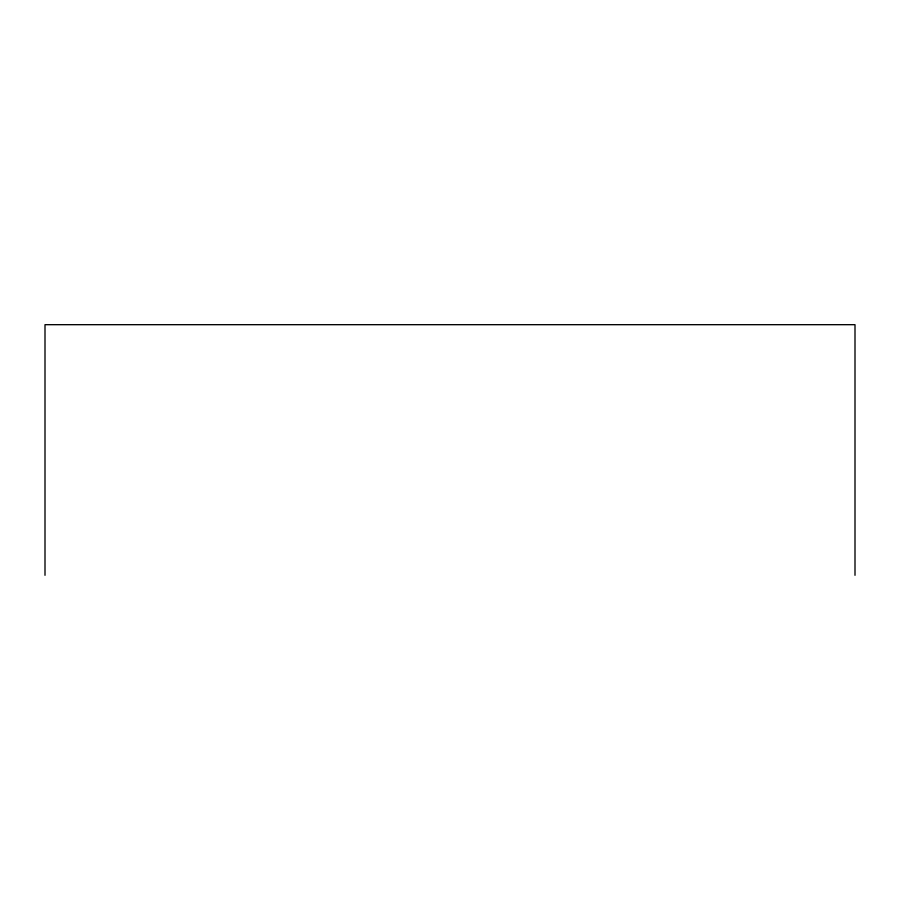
<?xml version="1.0" encoding="UTF-8"?>
<svg xmlns="http://www.w3.org/2000/svg" width="900" height="900" viewBox="0 0 900 900"><rect width="100%" height="100%" fill="white"/><g stroke="black" fill="none" stroke-linecap="round" stroke-linejoin="round"><path stroke-width="1.35" d="M855 575.314L855 324.686L45 324.686L45 575.314"/></g></svg>
